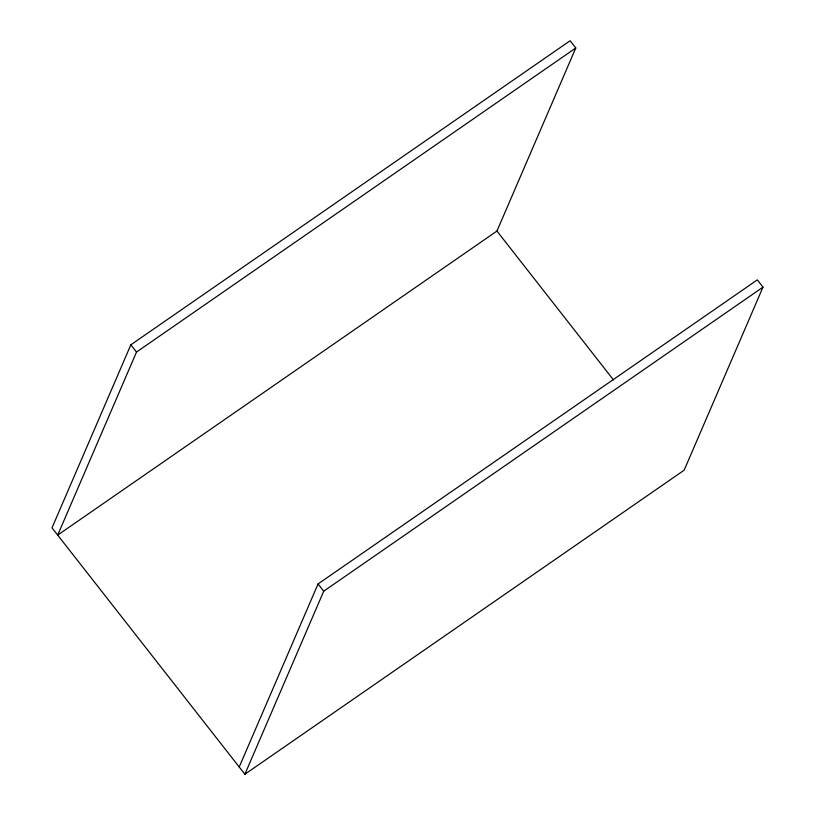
<?xml version="1.0" encoding="UTF-8"?>
<svg xmlns="http://www.w3.org/2000/svg" width="815" height="815" viewBox="0 0 815 815"><rect width="100%" height="100%" fill="white"/><g stroke="black" fill="none" stroke-linecap="round" stroke-linejoin="round"><path stroke-width="1.22" d="M575.787 47.993L136.523 352.049L57.692 535.109L496.946 231.053L575.787 47.993L570.113 40.75L130.848 344.806L52.017 527.855L244.887 774.25L684.152 470.194L762.983 287.145L757.308 279.891L318.054 583.948L239.213 767.007M244.887 774.25L323.718 591.201L762.983 287.145M496.946 231.053L613.532 379.984M130.848 344.806L136.523 352.049M318.054 583.948L323.718 591.201"/></g></svg>
